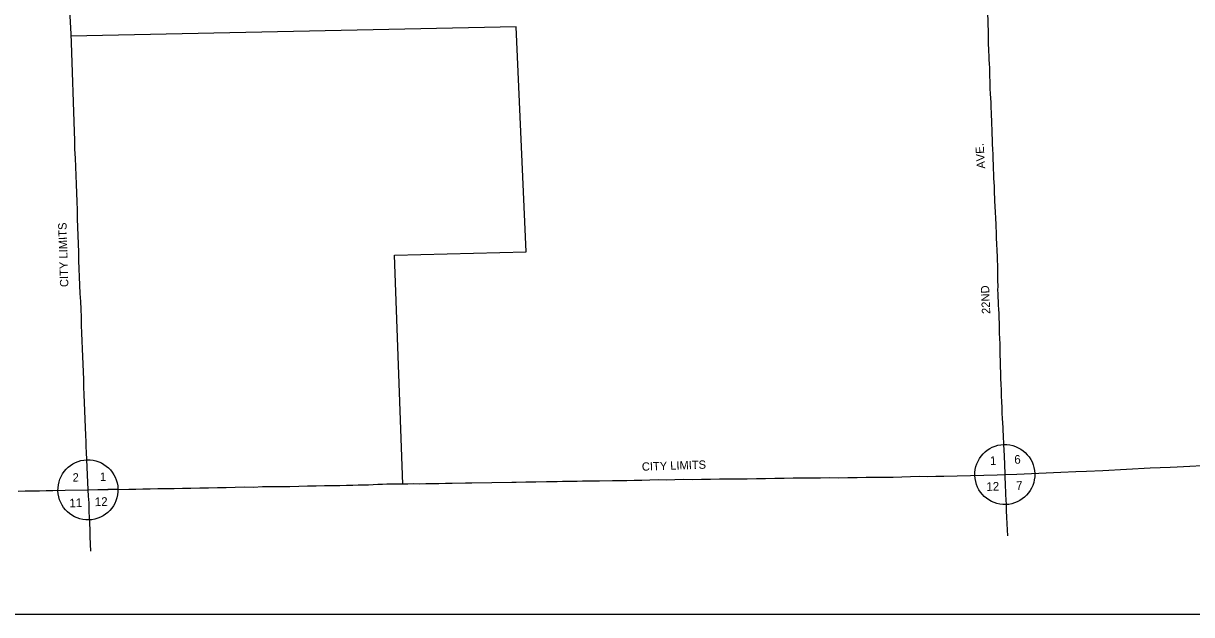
# Model space of a CAD drawing. Extents: x 2204114 to 2230821, y 16088589 to 16113844.
# Drawn here: x 2219165 to 2225885, y 16088589 to 16091990 of the extents above; entities that cross this region are included whole.
import ezdxf

# ---------------------------------------------------------------- set-up
doc = ezdxf.new("R2010")
doc.units = 0
for name, color, linetype in [('L13', 7, 'Continuous'), ('L2', 7, 'Continuous'), ('L3', 7, 'Continuous'), ('L5', 7, 'Continuous'), ('L8', 7, 'Continuous'), ('L9', 7, 'Continuous')]:
    doc.layers.add(name, color=color, linetype=linetype)

msp = doc.modelspace()

# ---------------------------------------------------------------- linework, layer by layer
at = {"layer": 'L13'}
msp.add_lwpolyline([(2204113.7, 16113843.6), (2230820.5, 16113843.6), (2230820.5, 16088588.7), (2204113.7, 16088588.7)], close=True, dxfattribs=at)
at = {"layer": 'L2'}
for p, q in [((2221999.7, 16091968.8), (2219438.5, 16091916.7)), ((2222057.5, 16090675.1), (2221999.7, 16091968.8)), ((2221300.7, 16090655.9), (2222057.5, 16090675.1)), ((2221347.5, 16089338.7), (2221300.7, 16090655.9))]:
    msp.add_line(p, q, dxfattribs=at)
at = {"layer": 'L3'}
for points in [[(2224708.5, 16092085.3), (2224710.1, 16092057), (2224710.6, 16092037.7), (2224711.8, 16092011.9), (2224712.9, 16091976.5), (2224714.1, 16091953.2), (2224714.3, 16091930.9), (2224714.7, 16091902.1), (2224715.2, 16091868), (2224715.3, 16091862.2)], [(2224715.3, 16091862.2), (2224715.5, 16091849), (2224716.7, 16091828), (2224717.4, 16091805.6), (2224718.6, 16091782.2), (2224719.8, 16091757.8), (2224721.3, 16091733.1), (2224722, 16091707.4), (2224723.1, 16091682.3), (2224723.3, 16091658.3), (2224724.3, 16091635.3), (2224724.8, 16091615.5), (2224726.1, 16091583.5), (2224727.3, 16091559.6), (2224729, 16091535.4), (2224730.8, 16091500.4), (2224731.3, 16091480), (2224731.8, 16091457.6), (2224733, 16091432.9), (2224733.4, 16091407.4), (2224734.8, 16091380.8), (2224735.4, 16091353.1), (2224736.8, 16091324.2), (2224738, 16091295.1), (2224739.3, 16091265.7), (2224740.4, 16091235.6), (2224742.3, 16091206.2), (2224743, 16091177.3), (2224743.9, 16091150.2), (2224745.3, 16091123.7), (2224746, 16091099.1), (2224747.4, 16091075.2), (2224748.1, 16091052.5), (2224748.8, 16091030.5), (2224749.1, 16091008.6), (2224750.5, 16090988.8), (2224751.3, 16090969.7), (2224753.1, 16090936.1), (2224754.7, 16090903.8), (2224756.5, 16090870.1), (2224758.6, 16090833.6), (2224759.3, 16090813.6), (2224759.8, 16090794.8), (2224760.3, 16090775.2), (2224761.3, 16090755.8), (2224762.4, 16090719.1), (2224763.7, 16090684.4), (2224765.4, 16090644.9), (2224766.2, 16090623.5), (2224767.4, 16090601.7), (2224768.5, 16090575.2), (2224768.4, 16090545.2), (2224768.8, 16090512.8), (2224769.3, 16090476), (2224769, 16090456), (2224770.3, 16090434.7), (2224770.7, 16090413), (2224771.7, 16090391), (2224772.9, 16090368.8), (2224773.6, 16090345.3), (2224775.3, 16090320.2), (2224776.7, 16090294), (2224777.4, 16090265.3), (2224778, 16090236.8), (2224778.6, 16090207), (2224780.2, 16090176.8), (2224781.1, 16090145.4), (2224781.2, 16090113.3), (2224781.8, 16090081.5), (2224782.6, 16090048.1), (2224783.7, 16090014.2), (2224784.7, 16089980.8), (2224785.8, 16089947.3), (2224787.6, 16089913.7), (2224789, 16089880.1), (2224790, 16089846.4), (2224791.6, 16089812.9), (2224792.4, 16089780.3), (2224793.3, 16089748.4), (2224794.9, 16089717.1), (2224798.2, 16089664.8), (2224799.7, 16089643.3), (2224800.9, 16089622), (2224801.4, 16089601.9), (2224802.4, 16089582), (2224803.4, 16089562.1), (2224804.4, 16089540.3), (2224807.8, 16089454.3), (2224810.3, 16089394.5)], [(2224810.3, 16089394.5), (2224879.6, 16089397.2), (2225132.7, 16089409), (2225217.8, 16089412.2), (2225279.8, 16089414.9), (2225373.4, 16089418.2), (2225646.5, 16089432.6), (2225761.9, 16089437.5), (2225800.6, 16089439.6), (2226018.5, 16089450)], [(2219537, 16089306.5), (2219771.8, 16089309.7), (2219811.5, 16089311), (2219852.3, 16089311.6), (2219895.3, 16089311.7), (2219939.6, 16089314.1), (2219984.8, 16089314.3), (2220032.1, 16089314.9), (2220080.9, 16089315.5), (2220129.4, 16089316.8), (2220180.1, 16089318.1), (2220229.9, 16089319), (2220281.4, 16089319.8), (2220332.7, 16089320.4), (2220383.7, 16089321.7), (2220436.2, 16089323.2), (2220488.5, 16089322.6), (2220541, 16089324.8), (2220594.2, 16089325.4), (2220646.2, 16089326.3), (2220697.8, 16089325.7), (2220749.3, 16089327.7), (2220799.8, 16089329.7), (2220850.1, 16089330.4), (2220897.8, 16089330.8), (2220943.1, 16089330.9), (2220985.8, 16089332.3), (2221024.4, 16089332.9), (2221059.6, 16089334), (2221091.9, 16089335.2), (2221121.1, 16089335.4), (2221150.4, 16089336.1), (2221177.6, 16089336.8), (2221203.7, 16089338.6), (2221230.9, 16089339.7), (2221256.7, 16089340.4), (2221284.7, 16089340.2), (2221314, 16089341.5), (2221344.7, 16089341.3), (2221376.5, 16089340.9), (2221410, 16089342.7), (2221444.5, 16089342), (2221479.5, 16089343.3), (2221516.5, 16089343.4), (2221554.5, 16089343.2), (2221592.5, 16089344), (2221630.8, 16089344.6), (2221707.8, 16089346.4), (2221744.8, 16089347), (2221974.1, 16089350), (2222000.6, 16089350.6), (2222055.1, 16089351.7), (2222083.4, 16089352), (2222112.6, 16089353.2), (2222173.7, 16089354.6), (2222235.2, 16089355.3), (2222265.4, 16089355.9), (2222294.7, 16089356.1), (2222323.4, 16089356.4), (2222351.5, 16089356.9), (2222381.5, 16089357.8), (2222412, 16089357.9), (2222445.5, 16089358.7), (2222479.7, 16089358.4), (2222554, 16089359.9), (2222636, 16089360.9), (2222678.8, 16089362.1), (2222723, 16089362.8), (2222769.3, 16089363.4), (2222816.3, 16089365.1), (2222864.6, 16089364.7), (2222913.3, 16089366.1), (2222963.1, 16089367.1), (2223014.4, 16089366.6), (2223065.1, 16089368), (2223117.1, 16089367.3), (2223168.4, 16089370), (2223221.4, 16089369.7), (2223274.9, 16089369.7), (2223328.7, 16089370.2), (2223381.4, 16089371.6), (2223434.4, 16089371.1), (2223487.5, 16089373.3), (2223540.5, 16089373), (2223593, 16089375.5), (2223645.5, 16089375.5), (2223697.5, 16089376.4), (2223750, 16089375.7), (2223803, 16089376.7), (2223855.2, 16089376), (2223908.3, 16089377.5), (2223960.8, 16089378), (2224012.8, 16089379.1), (2224064.8, 16089379.7), (2224116.3, 16089379.9), (2224167.6, 16089380), (2224218.3, 16089381.8), (2224268.1, 16089383.9), (2224317.9, 16089384.3), (2224365.9, 16089384)], [(2224365.9, 16089384), (2224413.4, 16089384.4), (2224459.6, 16089385.5), (2224767, 16089392.8), (2224810.3, 16089394.5)], [(2224810.3, 16089394.5), (2224811.3, 16089376), (2224812.1, 16089342.1), (2224812.4, 16089322.6), (2224813.3, 16089301.9), (2224814.3, 16089277.9), (2224815.7, 16089250.6), (2224817.3, 16089220.4), (2224818.9, 16089186.6), (2224820.9, 16089150.1), (2224822.4, 16089111.2), (2224825.3, 16089042.5)], [(2219135.1, 16089299.5), (2219176.6, 16089300.4), (2219217.4, 16089301.4), (2219257.6, 16089301.5), (2219296.7, 16089302.8), (2219334.4, 16089303.6), (2219405.9, 16089305.1), (2219537, 16089306.5)]]:
    msp.add_lwpolyline(points, dxfattribs=at)
at = {"layer": 'L5'}
for points in [[(2219391.2, 16093260.6), (2219392.3, 16093221.8), (2219394.1, 16093170.3), (2219395.7, 16093118.7), (2219398.5, 16093064.8), (2219401.1, 16093012.8), (2219403.4, 16092960.7), (2219410.5, 16092805.3), (2219412.8, 16092754.7), (2219414.7, 16092704.3), (2219415, 16092654.2), (2219415.7, 16092604.7), (2219417.5, 16092554.4), (2219417.9, 16092505.1), (2219420.7, 16092411.6), (2219422.9, 16092367.1), (2219431.5, 16092065.5), (2219437.6, 16091928.7)], [(2219437.6, 16091928.7), (2219439.9, 16091877.6), (2219458.2, 16091368.5), (2219459.5, 16091316.2), (2219460.4, 16091265.6), (2219463, 16091214.2), (2219464.8, 16091163.9), (2219466.7, 16091113.9), (2219468.6, 16091063.8), (2219470.9, 16091013.4), (2219473, 16090964.1), (2219474.9, 16090914.5), (2219475.5, 16090865.5), (2219476.9, 16090817.2), (2219478.1, 16090769), (2219480.2, 16090721), (2219481.6, 16090673.5), (2219482.5, 16090625.4), (2219484.4, 16090578.3), (2219486.5, 16090531), (2219488.9, 16090484.1), (2219491.1, 16090436.8), (2219493.2, 16090390.5), (2219495.4, 16090344.8), (2219497.1, 16090298.9), (2219498.5, 16090253.8), (2219500.2, 16090207.7), (2219501.4, 16090163.1), (2219503.8, 16090118), (2219505.7, 16090074.1), (2219507.4, 16090030.3), (2219509.4, 16089986.2), (2219510.5, 16089942), (2219512, 16089897.9), (2219513.4, 16089855.3), (2219522.2, 16089618.3), (2219524, 16089585), (2219525.6, 16089553.1), (2219526.7, 16089523.6), (2219537, 16089306.5)], [(2219537, 16089306.5), (2219539, 16089270.2), (2219541.3, 16089231.8), (2219542, 16089208.8), (2219542.9, 16089180.5), (2219544.2, 16089148.7), (2219545.5, 16089113.8), (2219547, 16089076.3), (2219548.3, 16089036.8), (2219550.8, 16088954.5)]]:
    msp.add_lwpolyline(points, dxfattribs=at)
at = {"layer": 'L8'}
msp.add_line((2219537, 16089306.5), (2219709.4, 16089312.2), dxfattribs=at)
for centre, major_axis, ratio in [((2224810.3, 16089394.5), (-5.4, 172.8), 0.995733), ((2219537, 16089306.5), (-5.5, 173), 0.996964)]:
    msp.add_ellipse(centre, major_axis=major_axis, ratio=ratio, dxfattribs=at)

# ---------------------------------------------------------------- texts
at = {"layer": 'L2'}
for height, rotation, p in [(48.033, 91.72513, (2219424.5, 16090473.6)), (47.793, 1.90192, (2222723.4, 16089416.2))]:
    msp.add_text('CITY LIMITS', height=height, rotation=rotation, dxfattribs=at).set_placement(p)
at = {"layer": 'L8'}
for s, height, rotation, p in [('1', 49.7, 1.90167, (2224725.8, 16089449.5)), ('6', 49.7, 1.90164, (2224865.4, 16089456.1)), ('2', 47.9, 1.90178, (2219449.6, 16089353.7)), ('1', 47.9, 1.90178, (2219606.2, 16089357.3)), ('12', 49.66, 1.90369, (2224705, 16089300.2)), ('7', 49.7, 1.90369, (2224875.9, 16089305.9)), ('11', 49.78, 1.90378, (2219430.6, 16089205.5)), ('12', 49.78, 1.90375, (2219577, 16089212.4))]:
    msp.add_text(s, height=height, rotation=rotation, dxfattribs=at).set_placement(p)
at = {"layer": 'L9'}
for s, rotation, p in [('AVE.', 93.65511, (2224697.5, 16091155.3)), ('22ND', 92.51773, (2224726.8, 16090319.3))]:
    msp.add_text(s, height=48.03, rotation=rotation, dxfattribs=at).set_placement(p)

doc.saveas('drawing.dxf')
